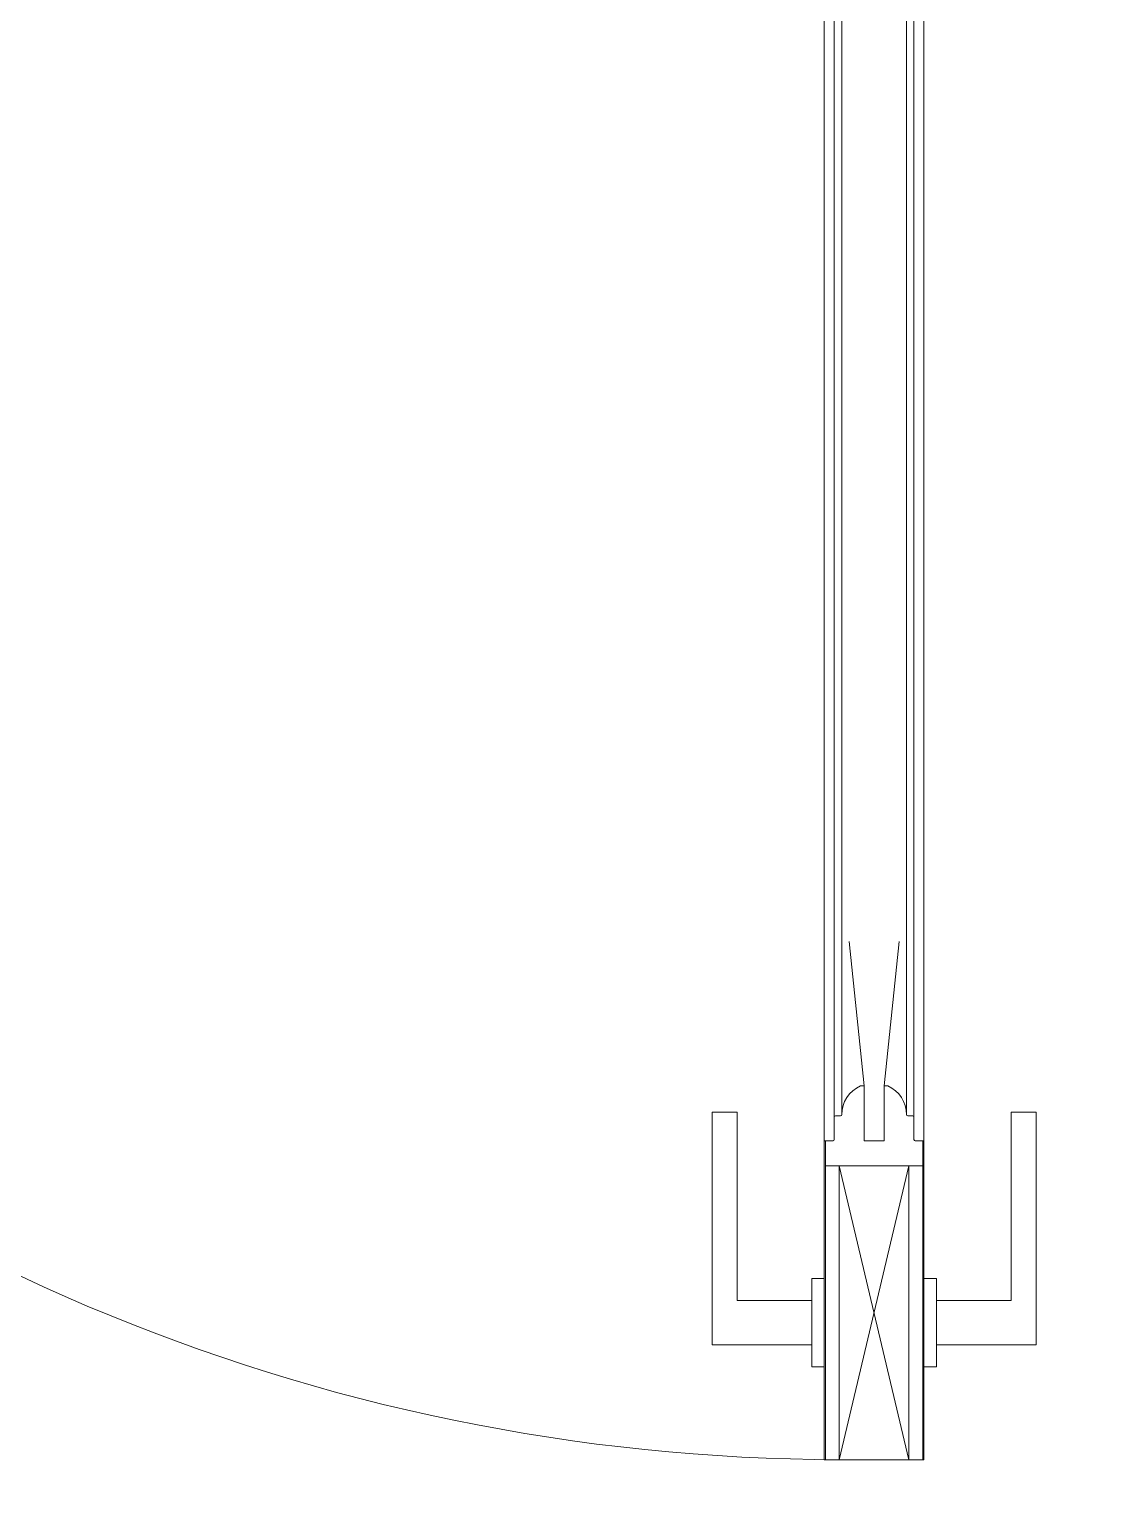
# Model space of a CAD drawing. Header units: millimetres. Extents: x -41640 to 3079702, y -5257903 to 68462.
# Drawn here: x -30475 to -30046, y 38627 to 39216 of the extents above; entities that cross this region are included whole.
import ezdxf

# ---------------------------------------------------------------- set-up
doc = ezdxf.new("R2010")
doc.units = ezdxf.units.MM
doc.header["$LTSCALE"] = 10
doc.layers.get('0').update_dxf_attribs({"color": 255})
doc.layers.add('新建门窗', color=143, linetype='Continuous', lineweight=5)
doc.layers.add('门', color=143, linetype='Continuous', lineweight=18)
doc.styles.add('(图框)宋体', font='', dxfattribs={"width": 0.8})
doc.styles.get("Standard").update_dxf_attribs({"font": ''})
doc.styles.get('(图框)宋体').set_extended_font_data('SimSun')
doc.styles.get('Standard').set_extended_font_data('SimSun')
doc.dimstyles.get("Standard").update_dxf_attribs({"dimtxt": 0.18, "dimasz": 0.18, "dimexe": 0.18, "dimexo": 0.0625, "dimgap": 0.09, "dimtad": 0, "dimtih": 1, "dimtoh": 1, "dimdec": 4, "dimzin": 0, "dimdsep": 46, "dimtxsty": 'Standard', "dimcen": 0.09, "dimadec": 0, "dimazin": 0, "dimtfac": 1, "dimtdec": 4, "dimtofl": 0, "dimtmove": 0, "dimatfit": 3, "dimfxl": 1, "dimtolj": 1, "dimtzin": 0, "dimarcsym": 0})

# ---------------------------------------------------------------- blocks, each defined once
blk = doc.blocks.new('rthrtjrtjrt')
at = {"layer": '新建门窗', "color": 45, "lineweight": 5}
for p, q in [((2524873.68, -5030498.45, 0), (2524873.68, -5030626.45, 0)), ((2524873.68, -5030498.45, 0), (2524873.68, -5030626.45, 0)), ((2524913.68, -5030498.45, 0), (2524873.68, -5030498.45, 0)), ((2524873.68, -5030498.45, 0), (2524873.68, -5031298.45, 0)), ((2524874.18, -5030498.45, 0), (2524874.18, -5030626.45, 0)), ((2524879.68, -5030498.45, 0), (2524879.68, -5030616.45, 0)), ((2524907.68, -5030498.45, 0), (2524907.68, -5030616.45, 0)), ((2524913.18, -5030498.45, 0), (2524913.18, -5030626.45, 0)), ((2524913.68, -5030626.45, 0), (2524913.68, -5030498.45, 0)), ((2524913.68, -5030626.45, 0), (2524913.68, -5030498.45, 0)), ((2524913.68, -5030498.45, 0), (2524913.68, -5031298.45, 0)), ((2524874.18, -5030616.45, 0), (2524913.18, -5030616.45, 0)), ((2524877.18, -5030626.45, 0), (2524873.68, -5030626.45, 0)), ((2524877.18, -5030626.45, 0), (2524873.68, -5030626.45, 0)), ((2524877.68, -5030635.95, 0), (2524877.68, -5030626.95, 0)), ((2524877.68, -5030635.95, 0), (2524877.68, -5030626.95, 0)), ((2524909.68, -5030635.95, 0), (2524909.68, -5030626.95, 0)), ((2524909.68, -5030635.95, 0), (2524909.68, -5030626.95, 0)), ((2524910.18, -5030626.45, 0), (2524913.68, -5030626.45, 0)), ((2524910.18, -5030626.45, 0), (2524913.68, -5030626.45, 0)), ((2524877.68, -5031160.95, 0), (2524877.68, -5030635.95, 0)), ((2524877.68, -5031160.95, 0), (2524877.68, -5030635.95, 0)), ((2524880.18, -5030636.45, 0), (2524878.18, -5030636.45, 0)), ((2524880.18, -5030636.45, 0), (2524878.18, -5030636.45, 0)), ((2524906.68, -5031159.95, 0), (2524906.68, -5030636.95, 0)), ((2524907.18, -5030636.45, 0), (2524909.18, -5030636.45, 0)), ((2524907.18, -5030636.45, 0), (2524909.18, -5030636.45, 0)), ((2524909.68, -5030635.95, 0), (2524909.68, -5031160.95, 0)), ((2524909.68, -5030635.95, 0), (2524909.68, -5031160.95, 0))]:
    blk.add_line(p, q, dxfattribs=at)
at = {"layer": '新建门窗', "color": 250, "lineweight": 5}
for p, q in [((2524879.68, -5030616.45, 0), (2524907.68, -5030498.45, 0)), ((2524907.68, -5030616.45, 0), (2524879.68, -5030498.45, 0)), ((2524889.68, -5030626.45, 0), (2524897.68, -5030626.45, 0)), ((2524889.68, -5030648.45, 0), (2524889.68, -5030626.45, 0)), ((2524897.68, -5030626.45, 0), (2524889.68, -5030626.45, 0)), ((2524889.68, -5030626.45, 0), (2524889.68, -5030648.45, 0)), ((2524889.68, -5030626.45, 0), (2524889.68, -5030648.45, 0)), ((2524897.68, -5030626.45, 0), (2524889.68, -5030626.45, 0)), ((2524889.68, -5030648.45, 0), (2524889.68, -5030626.45, 0)), ((2524897.68, -5030626.45, 0), (2524889.68, -5030626.45, 0)), ((2524897.68, -5030648.45, 0), (2524897.68, -5030626.45, 0)), ((2524897.68, -5030648.45, 0), (2524897.68, -5030626.45, 0)), ((2524897.68, -5030626.45, 0), (2524897.68, -5030648.45, 0)), ((2524897.68, -5030648.45, 0), (2524897.68, -5030626.45, 0)), ((2524880.68, -5030636.95, 0), (2524880.68, -5031159.95, 0)), ((2524880.68, -5030636.95, 0), (2524880.68, -5031159.95, 0)), ((2524906.68, -5031159.95, 0), (2524906.68, -5030636.95, 0)), ((2524883.68, -5030706.45, 0), (2524889.68, -5030648.45, 0)), ((2524888.18, -5030648.45, 0), (2524889.68, -5030648.45, 0)), ((2524903.68, -5030706.45, 0), (2524897.68, -5030648.45, 0)), ((2524899.18, -5030648.45, 0), (2524897.68, -5030648.45, 0))]:
    blk.add_line(p, q, dxfattribs=at)
at = {"layer": '新建门窗', "color": 45, "lineweight": 5, "elevation": 0}
for points in [[(2524868.68, -5030571.23), (2524868.68, -5030535.67), (2524873.68, -5030535.67), (2524873.68, -5030571.23)], [(2524913.68, -5030571.23), (2524913.68, -5030535.67), (2524918.68, -5030535.67), (2524918.68, -5030571.23)], [(2524838.68, -5030544.56), (2524828.68, -5030544.56), (2524828.68, -5030637.9), (2524838.68, -5030637.9), (2524838.68, -5030562.34), (2524868.68, -5030562.34), (2524868.68, -5030544.56)], [(2524948.68, -5030544.56), (2524958.68, -5030544.56), (2524958.68, -5030637.9), (2524948.68, -5030637.9), (2524948.68, -5030562.34), (2524918.68, -5030562.34), (2524918.68, -5030544.56)]]:
    blk.add_lwpolyline(points, close=True, dxfattribs=at)
at = {"layer": '新建门窗', "color": 45, "lineweight": 5}
for centre, start, end in [((2524877.18, -5030626.95, 0), 0, 90), ((2524877.18, -5030626.95, 0), 0, 90), ((2524910.18, -5030626.95, 0), 90, 180), ((2524910.18, -5030626.95, 0), 90, 180), ((2524878.18, -5030635.95, 0), 180, 270), ((2524878.18, -5030635.95, 0), 180, 270), ((2524880.18, -5030636.95, 0), 0, 90), ((2524880.18, -5030636.95, 0), 0, 90), ((2524907.18, -5030636.95, 0), 90, 180), ((2524907.18, -5030636.95, 0), 90, 180), ((2524909.18, -5030635.95, 0), 270, 0), ((2524909.18, -5030635.95, 0), 270, 0)]:
    blk.add_arc(centre, 0.5, start, end, dxfattribs=at)
at = {"layer": '新建门窗', "color": 250, "lineweight": 5}
for centre, start, end in [((2524893.25, -5030636.95, 0), 179.95195, 246.21068), ((2524894.11, -5030636.95, 0), 293.78932, 0.04805)]:
    blk.add_arc(centre, 12.57, start, end, dxfattribs=at)
at = {"layer": '门', "color": 251, "lineweight": 5}
blk.add_arc((2524880.84, -5031273.97, 0), 775.52, 90.08537, 181.76413, dxfattribs=at)
blk = doc.blocks.new('DOT')
at = {"color": 0, "linetype": 'ByBlock'}
blk.add_line((-0.35, 0), (-1, 0), dxfattribs=at)
at = {"color": 0, "linetype": 'ByBlock', "const_width": 0.35}
blk.add_lwpolyline([(-0.175, 0, 1), (0.175, 0, 1)], format="xyb", close=True, dxfattribs=at)

msp = doc.modelspace()

# ---------------------------------------------------------------- block references
at = {"color": 45, "xscale": -1, "rotation": 180}
msp.add_blockref('rthrtjrtjrt', (-2555030, -4991856.27, 0), dxfattribs=at)

# ---------------------------------------------------------------- leaders
at = {"color": 250}
msp.add_leader([(-29879.2, 38901.22), (-29879.2, 38331.84), (-31289.53, 38331.84)], dimstyle='Standard', override={"dimtxt": 135, "dimasz": 90, "dimexe": 30, "dimexo": 30, "dimgap": 20, "dimtih": 0, "dimtoh": 0, "dimdec": 0, "dimzin": 8, "dimdsep": 44, "dimtxsty": '(图框)宋体', "dimcen": 0.6, "dimdle": 30, "dimclrd": 250, "dimclre": 250, "dimclrt": 45, "dimtdec": 0, "dimtofl": 1, "dimtmove": 1, "dimldrblk": 'DOT', "dimfxl": 200, "dimfxlon": 1, "dimtfill": 1, "dimtolj": 0, "dimtzin": 8, "dimarcsym": 1}, dxfattribs=at)

doc.saveas('drawing.dxf')
